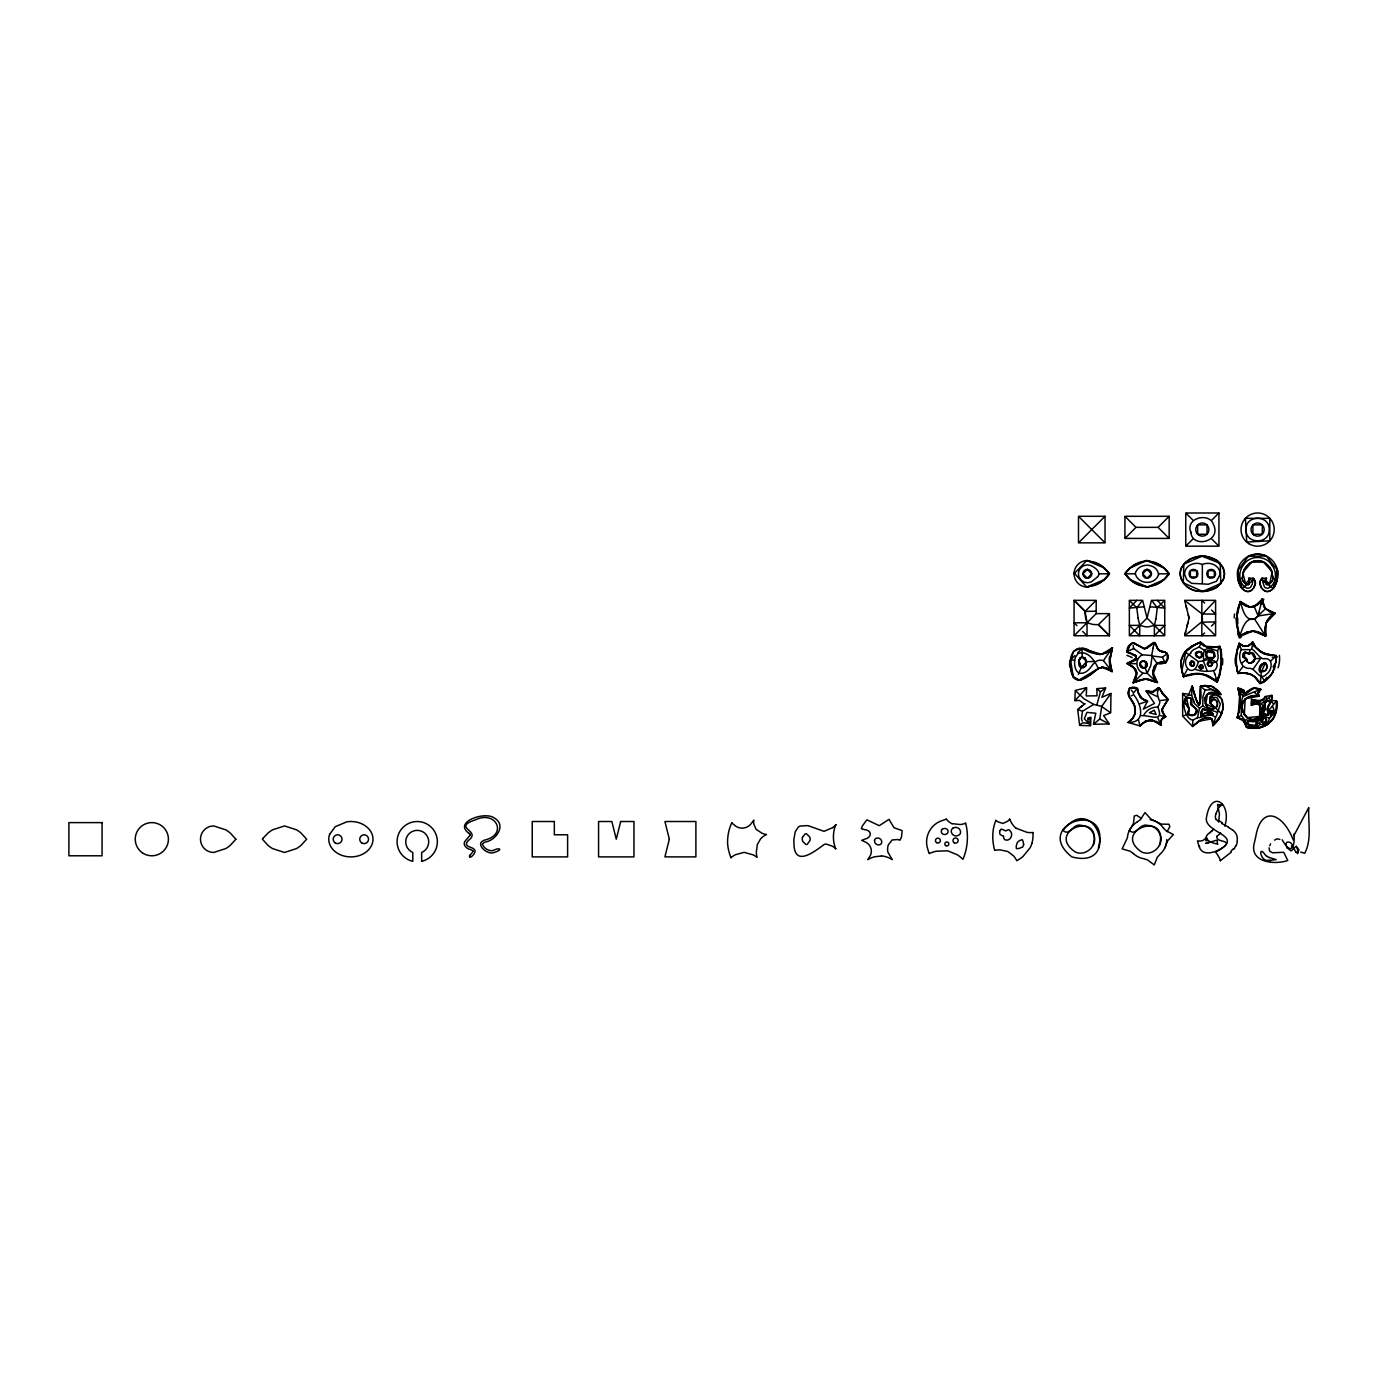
<?xml version="1.0" encoding="UTF-8"?>
<svg xmlns="http://www.w3.org/2000/svg" width="1378" height="1378" viewBox="0 0 1378 1378"><rect width="100%" height="100%" fill="white"/><g stroke="black" fill="none" stroke-linecap="round" stroke-linejoin="round"><path stroke-width="1.5" d="M1074.495 635.31L1096.182 613.623L1096.182 600.343L1074.065 600.343L1085.123 611.401L1087.018 622.787L1087.018 635.74L1082.695 631.417M1182.668 706.259L1182.668 704.847M1182.668 694.891L1182.668 693.479L1188.904 694.168L1192.159 686.055L1195.329 697.096M1261.232 708.499L1258.011 703.159L1251.448 705.312L1251.448 701.884M1271.825 698.801L1271.825 695.339L1265.486 696.476A8.13 8.13 0 0 1 1263.109 699.783L1259.01 700.937L1254.342 700.317A21.927 21.927 0 0 1 1251.448 699.318L1251.448 705.312A24.873 24.873 0 0 1 1252.843 704.399L1254.48 703.538L1259.871 704.795L1261.146 708.051A12.695 12.695 0 0 1 1261.37 711.548L1260.129 715.716L1256.495 718.885A9.388 9.388 0 0 1 1252.602 719.729L1247.228 717.8L1243.593 712.65A17.552 17.552 0 0 1 1242.319 707.534C1240.458 697.974 1251.379 694.96 1258.786 696.252L1258.355 692.376L1260.818 689.327L1253.687 688.19L1247.538 691.17A17.346 17.346 0 0 0 1244.834 694.323L1243.593 690.223L1240.493 688.604A10.542 10.542 0 0 0 1237.909 688.311A44.802 44.802 0 0 1 1239.545 695.339L1239.718 696.734A47.627 47.627 0 0 1 1237.134 717.611L1242.026 719.299L1245.488 723.674A14.4 14.4 0 0 1 1246.453 727.308L1247.314 727.532A26.923 26.923 0 0 0 1260.422 727.515L1266.847 724.639L1273.203 718.644A18.327 18.327 0 0 0 1274.529 716.353L1276.011 712.219A25.476 25.476 0 0 0 1276.528 709.618L1276.493 700.834L1271.825 700.541L1271.825 695.339M1217.17 682.144A16.174 3.411 -73 0 0 1218.049 679.888L1220.15 673.342L1221.408 654.826M1201.375 656.72L1201.427 652.414C1186.579 649.193 1204.544 666.108 1201.427 652.414L1199.084 651.501A3.342 3.032 -12.3 0 0 1195.553 654.533L1198.963 657.582L1200.669 657.203M1192.59 725.896L1192.866 720.091L1197.499 717.68L1199.549 708.223L1202.701 705.794L1202.977 696.545L1205.13 690.085L1212.485 689.534L1220.512 694.15M1070.43 661.182C1070.379 654.739 1074.547 646.868 1082.109 648.47L1082.161 656.875L1086.519 661.664L1085.847 665.505A4.048 3.686 76.8 0 1 1083.005 667.641M1208.058 843.164L1207.783 842.147M1298.197 852.121L1297.68 853.654L1295.871 851.862M1128.565 722.348C1146.565 722.847 1141.156 703.796 1133.629 694.633L1130.994 696.028M1260.233 683.35L1261.387 671.637L1265.572 662.749C1256.202 663.886 1259.01 676.288 1266.175 669.932C1270.826 658.908 1256.495 663.765 1259.681 671.672L1265.435 670.535L1266.933 667.607A7.234 6.718 -62.9 0 0 1266.744 666.366A13.746 13.212 -44.7 0 0 1265.917 663.576M1074.065 573.816A13.263 13.263 0 0 1 1087.328 560.536L1099.317 564.429A35.26 35.26 0 0 1 1103.899 567.719L1109.445 573.816L1103.899 579.897A35.26 35.26 0 0 1 1099.317 583.187L1087.328 587.08A13.263 13.263 0 0 1 1074.065 573.816L1086.725 560.553L1095.269 562.362A34.002 34.002 0 0 1 1104.157 567.96A31.694 31.694 0 0 1 1107.878 571.698L1109.445 573.816L1107.878 575.918A31.694 31.694 0 0 1 1104.174 579.673A34.002 34.002 0 0 1 1095.269 585.271L1086.725 587.062L1074.099 572.938M1193.658 706.776L1195.863 708.395A4.651 4.651 0 0 1 1197.034 711.306L1194.244 714.975L1188.37 714.786L1189.093 708.981L1186.234 704.726A4.978 4.978 0 0 1 1185.304 702.315L1186.596 698.319A2.739 2.739 0 0 1 1187.715 697.716L1189.025 697.647A5.064 5.064 0 0 1 1190.42 697.991L1191.918 699.283C1186.492 705.829 1200.307 707.62 1196.138 713.787C1192.073 717.817 1185.252 714.734 1189.093 709.308A2.532 2.532 0 0 0 1188.956 708.292L1185.373 702.797A5.65 5.65 0 0 1 1185.39 700.524C1188.783 693.892 1193.727 700.282 1191.333 704.916L1193.331 706.569M1262.42 602.496L1265.435 608.869L1275.132 613.348A32.28 17.569 -69.3 0 0 1271.033 616.069L1266.158 622.925L1265.676 636.188L1259.165 632.45L1252.602 631.193L1239.614 636.533L1236.307 619.015L1239.08 604.701M1236.169 656.583L1236.428 665.936M1213.14 725.173L1215.827 716.698A6.563 6.563 0 0 0 1216.895 714.717L1220.357 704.003L1217.17 697.94A2.928 2.928 0 0 0 1215.844 697.32L1211.899 697.716L1210.211 702.504M1253.567 661.474C1251.31 663.903 1245.471 663.042 1250.914 663.094C1255.237 662.146 1256.323 655.635 1252.774 653.138M1241.01 706.208L1241.061 705.278M1236.1 657.806L1236.428 653.964M1194.692 724.621C1199.222 721.814 1206.336 714.269 1211.83 718.816L1212.933 725.603L1218.807 719.144L1221.597 713.683L1210.16 702.969L1213.57 699.128C1217.945 699.456 1219.254 706.604 1214.845 708.206L1210.16 702.969A19.792 19.792 0 0 1 1210.831 701.712L1213.708 699.111L1216.429 700.765A6.683 6.683 0 0 1 1217.36 702.504L1217.222 705.967L1214.655 708.309A7.545 7.545 0 0 1 1212.916 708.912L1208.282 708.034L1205.371 703.762A11.351 11.351 0 0 1 1204.837 701.04L1205.199 697.561M1204.82 700.145L1205.216 697.526A7.613 7.613 0 0 1 1209.936 692.6L1217.377 692.876A17.742 17.742 0 0 1 1220.839 694.46A23.581 23.581 0 0 0 1218.186 690.929L1212.175 686.537L1205.268 685.503A22.53 22.53 0 0 0 1200.462 686.365L1200.617 695.184A113.978 113.978 0 0 1 1200.565 697.836L1198.912 705.071L1195.604 697.923M1276.08 701.333L1268.725 710.428L1270.826 716.681A4.806 4.806 0 0 1 1269.517 718.179C1269.069 722.589 1262.592 727.308 1259.354 723.381L1263.574 715.837L1269.517 718.179M1194.071 701.815L1191.643 695.287L1192.073 687.45M1199.635 704.795L1200.462 686.347A23.581 23.581 0 0 1 1203.046 685.762L1210.073 685.865A13.194 13.194 0 0 1 1212.588 686.709L1217.394 690.085A23.099 23.099 0 0 1 1220.822 694.46L1207.61 693.944L1205.629 704.451L1208.196 707.965L1212.347 709.015A7.493 7.493 0 0 0 1214.845 708.206L1205.337 703.624M1194.071 701.815L1194.209 703.348L1199.549 708.223M1245.471 605.286A22.203 17.122 -19.7 0 0 1246.487 605.803L1250.397 607.112L1254.29 606.544L1262.455 598.896L1263.781 606.82L1269.672 611.677M1220.271 672.808L1221.597 663.8M1204.596 603.116L1201.84 600.343L1201.84 635.74L1204.596 632.967M1070.413 661.561L1073.428 651.605L1079.697 648.435M1192.056 687.433L1192.142 686.52M1110.22 663.696A15.485 7.855 86.5 0 1 1109.979 660.217L1112.442 647.763L1103.434 660.596C1092.978 657.754 1092.358 669.622 1084.297 672.619A10.8 9.508 47.1 0 1 1082.505 673.17C1074.823 674.893 1073.531 663.059 1075.253 657.806M1243.783 690.43L1237.909 688.311L1239.218 693.41A41.461 41.461 0 0 1 1239.632 696.011L1238.236 714.286A49.815 49.815 0 0 1 1237.203 717.645L1243.921 721.021L1246.47 727.308M1221.528 664.678L1217.222 682.368C1210.022 674.376 1198.378 671.551 1188.318 674.893M1236.221 656.049L1236.841 651.363M1110.013 657.427L1111.615 649.968M473.016 851.104L472.981 851.259A13.539 13.539 0 0 1 469.622 855.359M1191.643 695.287C1179 693.082 1183.754 719.35 1192.866 720.091M1151.974 719.781L1160.862 725.259L1161.465 719.419L1165.667 716.749L1162.498 712.581L1162.154 709.17L1167.958 699.232L1158.433 687.725L1152.077 692.204L1146.134 691.05L1154.506 703.435L1143.327 709.153L1147.616 701.126A13.332 13.332 0 0 1 1140.054 696.941M1261.387 711.375L1261.111 713.253M1241.389 649.675C1237.547 656.117 1240.269 668.158 1248.726 668.382C1255.961 667.245 1259.148 682.179 1266.761 673.98C1271.997 670.414 1273.875 658.219 1264.883 658.581C1258.889 661.216 1251.345 640.873 1249.209 653.293M1145.187 667.83L1145.824 662.181C1143.137 659.046 1137.832 662.852 1140.622 666.229A4.392 4.323 72.3 0 0 1142.672 667.779C1146.151 669.415 1148.821 664.368 1145.824 662.181L1142.689 661.044L1139.899 663.765L1143.499 667.986L1145.187 667.83L1147.185 673.291L1153.438 679.199M1238.34 688.638L1242.629 690.688L1243.421 692.462L1241.113 704.416L1241.302 715.303C1245.97 720.952 1251.258 734.129 1259.888 724.415M1155.918 618.911L1157.296 607.801L1164.324 600.774M1155.918 618.929L1154.385 625.371L1154.385 635.74L1164.737 625.388L1154.385 625.371L1148.77 626.818A16.708 15.692 0.1 0 1 1145.325 626.783L1139.727 625.371L1129.357 625.388L1139.709 635.74L1139.727 625.371L1138.073 618.067M1158.64 689.017C1155.694 694.168 1158.984 698.112 1159.828 702.47A13.332 13.332 0 0 1 1158.519 705.829L1157.796 707C1164.41 723.243 1150.647 715.079 1141.518 715.699M1136.368 657.254L1135.231 655.187L1130.063 652.776M1269.155 847.832L1269.603 851.07L1272.549 852.81L1283.728 852.276L1287.775 860.492C1274.357 865.212 1248.416 862.284 1254.514 842.234A137.49 131.513 -10.6 0 1 1255.702 837.032C1261.025 804.58 1282.849 812.848 1293.374 840.201M1201.22 716.198A7.648 7.648 0 0 1 1201.892 710.307A8.354 8.354 0 0 1 1203.046 708.998L1213.019 714.045A13.453 13.453 0 0 0 1210.711 713.115L1204.992 713.115L1201.151 716.216L1203.028 708.998L1210.384 711.72A16.881 16.881 0 0 1 1213.019 714.045L1201.151 716.216L1201.237 711.926L1203.028 708.998A16.019 16.019 0 0 1 1213.053 714.011A13.091 13.091 0 0 0 1209.54 712.839L1205.888 712.857M1236.669 614.519L1237.599 609.662M1202.116 621.495L1189.369 632.037M1236.497 653.43L1237.926 646.902M1148.305 679.216L1157.606 682.73L1153.093 674.049L1157.02 663.335L1151.663 655.532L1153.041 648.194M1277.613 571.095L1277.268 579.535A25.51 25.51 0 0 1 1276.028 583.394C1274.512 588.475 1268.38 594.676 1263.316 589.801A11.024 11.024 0 0 1 1261.301 587.545L1259.836 583.824L1260.56 580.414L1262.059 578.226L1266.468 578.226A22.858 22.858 0 0 0 1265.951 580.586L1266.882 584.978L1272.101 581.103A7.975 7.975 0 0 0 1273.083 578.657L1271.377 570.216A21.772 21.772 0 0 0 1268.242 565.858C1263.402 559.64 1253.618 558.745 1248.192 564.687A21.48 21.48 0 0 0 1243.886 570.216L1242.181 578.657A7.992 7.992 0 0 0 1243.18 581.154L1248.365 584.978L1249.312 580.586A22.858 22.858 0 0 0 1248.778 578.226L1253.205 578.226L1254.703 580.414L1255.41 583.824L1253.963 587.528A11.093 11.093 0 0 1 1251.947 589.801C1246.866 594.676 1240.734 588.475 1239.218 583.394A25.51 25.51 0 0 1 1237.995 579.535L1237.651 571.095A19.878 19.878 0 0 1 1249.812 555.627L1250.897 555.282A21.256 21.256 0 0 1 1257.632 554.197A21.411 21.411 0 0 1 1263.281 554.938L1265.435 555.661A19.878 19.878 0 0 1 1277.561 571.112M1186.01 650.674L1181.842 670.793L1183.495 676.667L1198.137 673.515M1186.148 650.537C1179.344 657.392 1180.464 668.313 1183.495 676.667L1187.233 675.22M1190.592 653.361C1192.228 647.557 1201.065 649.4 1200.393 642.854M1273.065 578.708L1271.36 570.199A21.48 21.48 0 0 0 1267.071 564.687C1261.628 558.745 1251.861 559.64 1247.021 565.858A21.772 21.772 0 0 0 1243.903 570.199L1242.198 578.708M1082.695 711.1L1093.684 704.416L1101.745 706.38L1099.782 719.023L1108.877 723.777M1240.217 692.049L1241.492 691.239L1242.198 692.014L1240.148 691.808L1241.612 692.566M1258.837 612.452L1262.317 599.172M1258.837 612.469L1258.131 615.966L1254.6 619.049C1245.04 617.258 1242.353 629.109 1239.752 636.05M1111.581 671L1103.434 660.596M1153.041 648.194L1154.058 643.664M1181.532 659.528L1185.011 651.828L1197.516 643.302L1200.617 642.234L1205.612 646.334A7.855 4.599 13.7 0 0 1207.972 647.247C1218.376 648.969 1221.511 642.182 1221.563 656.755M1236.944 650.829L1239.166 643.302L1243.524 646.093M1252.43 583.738L1250.776 586.925A4.237 4.237 0 0 1 1249.226 587.975L1247.331 588.251A2.911 2.911 0 0 1 1246.298 587.855C1238.288 583.239 1238.064 571.612 1243.507 564.894M1251.706 648.762L1252.636 644.077M1256.96 725.345L1256.099 726.688L1253.463 726.895A8.957 8.957 0 0 1 1250.931 726.172L1248.279 723.932L1247.641 721.435L1252.602 721.572A6.184 6.184 0 0 0 1255.186 721.159L1261.163 716.06L1264.832 710.118A8.836 8.836 0 0 0 1265.193 707.517L1264.436 702.367L1266.348 701.092A7.579 7.579 0 0 1 1269.241 701.368L1270.602 702.539L1269.327 704.072A6.115 6.115 0 0 0 1268.604 705.036C1265.038 708.585 1271.653 718.489 1264.143 713.735L1256.547 722.003L1256.081 726.706L1252.464 726.706L1248.761 724.587A5.185 5.185 0 0 1 1247.848 723.106C1246.901 718.024 1255.496 724.225 1257.425 719.85C1262.834 715.664 1266.795 709.17 1264.436 702.315L1267.433 701.058L1270.585 702.28L1267.415 708.378L1268.104 715.285L1263.35 714.2L1256.236 722.813L1256.96 725.345L1248.795 724.639L1247.641 721.435L1260.577 716.715L1264.418 703.193L1267.433 701.058M1252.464 589.336C1248.175 594.383 1241.371 589.767 1239.769 584.634A25.114 25.114 0 0 1 1237.823 578.726A21.721 21.721 0 0 1 1237.668 570.819L1248.244 556.385A20.739 20.739 0 0 1 1257.632 554.214A20.911 20.911 0 0 1 1266.21 555.989L1277.406 569.958L1273.203 588.337L1260.991 579.656L1262.059 578.226M1236.307 619.015L1240.338 601.566C1246.78 609.558 1256.133 608.335 1260.991 600.997M1266.037 578.571L1262.834 582.481L1264.47 586.925A4.237 4.237 0 0 0 1266.02 587.975L1267.932 588.251A2.911 2.911 0 0 0 1268.966 587.855C1276.958 583.221 1277.217 571.612 1271.756 564.894M1214.724 656.324L1213.363 651.725L1208.024 650.812L1205.595 654.791L1208.833 658.701L1212.468 658.632L1214.724 656.324L1212.743 658.512L1209.023 658.753L1205.922 656.049L1205.853 652.948M1105.345 688.225L1100.522 691.739L1096.94 704.554M1215.689 814.277L1218.496 807.921L1222.424 804.252M1184.856 634.879L1185.683 631.555M1186.889 626.783L1187.853 622.873M1189.076 618.05L1184.649 635.74L1215.603 635.74L1215.603 600.343L1184.649 600.343L1189.076 618.05L1188.249 614.795M1220.081 673.635L1218.962 677.597M1197.499 717.68C1203.321 718.076 1209.264 712.047 1215.396 717.18M1237.806 608.835L1240.338 601.566L1245.367 605.39M1189.007 709.842L1187.957 714.045L1192.556 715.423L1195.036 714.614L1196.552 709.394L1191.333 704.916M1210.384 666.194L1212.451 663.886L1210.935 661.233A3.118 2.79 -81.5 0 0 1208.678 661.354L1207.386 664.23L1209.608 666.246M1136.316 676.615L1136.747 672.378L1135.472 669.243L1127.101 663.455L1135.007 659.218L1136.385 657.134L1135.782 655.704A7.493 6.132 -78.4 0 0 1135.024 655.101M1275.201 666.315L1274.702 667.865A26.561 25.304 46.9 0 1 1274.478 668.64L1273.427 670.81M1130.391 662.06C1121.95 665.385 1137.677 660.269 1136.23 656.324L1126.739 651.863L1127.755 648.935M1075.391 657.478L1077.803 653.758A3.118 2.842 -38.2 0 1 1078.647 653.327C1088.138 650.192 1095.148 661.44 1098.318 668.519L1102.968 667.21L1106.155 667.951M1127.411 652.018L1129.926 644.87A8.595 7.717 -61.6 0 1 1130.408 644.267L1132.768 642.768L1135.455 643.509M1031.915 843.267L1031.364 844.972A23.615 23.615 0 0 1 1030.141 847.763L1022.993 856.479A36.965 36.965 0 0 1 1016.757 860.733A24.304 24.304 0 0 0 1013.691 856.014L1007.783 851.483L1000.342 849.916A26.526 26.526 0 0 0 994.64 850.381M1237.203 717.645L1238.236 714.286A47.196 47.196 0 0 0 1239.769 696.889M1272.617 672.24L1276.114 661.681A23.547 16.278 89.1 0 0 1276.321 658.219L1276.286 655.618L1267.26 654.877L1260.215 651.846L1256.168 648.004L1252.912 642.234L1247.779 646.179L1242.646 645.731A13.522 12.213 -59.1 0 1 1241.991 645.404L1239.166 643.302C1236.187 652.914 1235.084 663.628 1237.909 673.463C1246.212 671.379 1255.737 674.875 1259.509 682.799M1218.617 822.098L1219.461 814.053L1217.549 804.666M1224.801 826.214C1232.139 802.616 1210.607 788.164 1206.284 818.739C1205.836 832.467 1240.613 835.361 1221.804 848.245M1111.805 649.382L1112.442 647.763L1101.573 654.343L1082.109 648.47L1077.785 652.724M1269.793 845.73L1270.568 843.801M1190.592 653.379C1177.329 662.99 1193.692 681.387 1198.378 661.629L1203.356 660.872L1206.87 657.461L1213.915 657.633L1214.431 653.069L1206.68 651.708L1199.394 647.195M1260.853 714.149L1260.508 714.993A7.7 7.7 0 0 1 1259.113 717.025L1256.133 719.04M1258.424 692.187L1258.527 691.945A6.614 6.614 0 0 1 1260.836 689.379A16.846 16.846 0 0 0 1256.478 688.19L1253.102 688.277A9.422 9.422 0 0 0 1251.517 688.69L1244.834 694.323L1244.127 690.929L1237.909 688.311L1238.409 689.999M1126.739 651.863L1129.047 646.23L1132.802 642.768L1144.567 648.762L1152.266 643.371A11.747 8.182 2.7 0 1 1152.973 642.975L1153.076 642.751A3.169 2.17 1.2 0 1 1153.541 642.51L1155.212 643.095A7.889 6.167 -19.4 0 1 1155.47 643.526L1157.107 647.471M1190.833 531.753C1191.539 549.133 1222.441 541.726 1213.312 524.174C1209.453 512.082 1184.563 517.697 1190.919 532.631M1269.689 703.71L1267.347 709.257L1268.104 715.285L1264.97 713.77M1078.836 673.342L1081.42 667.245L1086.519 661.664L1094.545 661.44M1078.819 673.36L1078.319 674.479M1080.059 724.897C1084.71 718.954 1089.74 728.841 1090.532 717.645M1212.416 663.042L1211.124 665.918L1208.85 666.056L1207.576 662.56L1212.416 663.042L1216.912 661.388C1220.167 656.583 1215.275 650.898 1219.651 646.85M1269.948 611.798L1275.132 613.348L1266.193 622.804L1265.004 629.126L1265.676 636.188L1253.463 631.193L1246.987 632.278M1155.47 680.026C1149.131 673.377 1155.074 657.823 1165.288 663.283C1169.56 659.097 1169.112 651.071 1162.257 651.932M1093.167 845.248C1102.831 809.609 1044.765 830.555 1074.961 851.811C1085.502 857.288 1098.421 845.214 1093.667 834.345C1091.807 829.194 1086.656 825.491 1081.179 825.37C1072.894 822.993 1069.569 836.997 1063.006 830.348C1095.303 789.456 1122.226 870.241 1071.86 856.892C1030.951 824.612 1111.736 797.673 1098.387 848.056M1159.501 845.248C1169.181 809.609 1111.116 830.555 1141.311 851.811C1151.853 857.288 1164.772 845.214 1160.018 834.345C1158.157 829.194 1152.99 825.491 1147.53 825.37C1139.244 822.993 1135.92 836.997 1129.357 830.348M1272.686 706.552L1274.995 712.392L1270.826 716.681M1158.485 574.953C1154.333 585.857 1137.453 584.255 1135.265 573.334C1138.814 561.587 1157.968 563.171 1158.485 574.936M1097.508 576.934L1091.565 581.723A6.339 6.339 0 0 1 1089.912 582.291C1084.83 583.962 1078.888 580.069 1078.543 574.695A5.856 5.856 0 0 1 1078.543 572.938C1078.871 567.564 1084.813 563.654 1089.912 565.324A6.339 6.339 0 0 1 1091.565 565.893C1095.321 567.684 1101.797 572.731 1097.525 576.9M1222.458 804.407L1221.425 804.924A4.651 3.893 24.3 0 1 1219.582 804.941M1181.532 567.822L1185.063 562.775A19.929 19.929 0 0 1 1186.355 561.587A24.925 24.925 0 0 1 1201.892 556.264M1252.757 579.156L1252.464 582.894M1251.448 699.318C1255.944 701.454 1263.402 702.315 1265.486 696.476M1251.689 704.899C1255.203 697.01 1267.123 704.968 1262.541 712.288C1260.457 719.592 1252.981 721.934 1245.97 719.764M1235.877 846.075L1236.617 844.49A13.694 11.782 -46.3 0 0 1237.186 841.958M1167.114 831.657L1169.801 826.662L1168.975 824.251L1161.258 824.113L1157.589 822.459A20.894 20.343 -60 0 0 1150.13 819.721M1183.685 676.133L1187.164 669.536M1267.295 620.427L1265.193 626.956L1265.4 634.896M1205.974 652.707L1206.68 651.708A5.305 4.565 31.5 0 1 1208.678 650.588L1211.693 650.743A4.944 4.72 60.2 0 1 1214.38 652.914M1194.192 665.247C1194.588 655.342 1185.235 668.485 1194.347 665.04M1142.207 600.739L1136.798 607.801L1138.073 618.05M1131.252 665.488L1134.869 668.468L1136.729 672.292L1133.164 682.73L1145.411 679.061L1156.952 682.334L1152.973 672.137L1154.333 666.573L1157.02 663.335C1167.907 667.055 1173.522 651.105 1159.845 651.088A3.359 2.463 40.7 0 1 1158.829 650.347L1158.536 649.951M1273.151 671.327L1270.258 675.564M1165.288 663.283L1167.321 658.873L1167.149 653.189L1158.485 649.882L1157.434 648.194M1165.667 654.86L1162.24 657.22L1152.129 655.997L1150.819 665.436L1147.185 673.291C1137.057 674.893 1132.647 659.769 1142.31 654.791L1151.663 655.532M1143.792 715.234C1146.117 710.135 1152.404 706.673 1157.813 707.086M1237.22 670.655C1237.444 676.15 1245.023 671.017 1248.502 673.67C1257.735 674.393 1259.768 691.601 1266.761 677.339M1272.996 666.9L1276.114 661.681L1276.286 655.618L1263.281 653.534L1255.324 646.833L1252.912 642.234L1249.191 645.524L1244.747 646.42A8.027 6.494 -18.9 0 1 1243.611 645.972M482.507 843.887L484.178 842.544A18.155 18.155 0 0 1 485.073 842.079C495.959 840.58 507.035 825.026 494.202 817.946C484.867 811.005 453.328 821.925 468.606 833.018M1095.751 600.619L1085.123 611.401L1085.123 613.727A16.898 11.851 73.3 0 0 1085.485 617.172L1087.018 622.787L1092.616 624.389A16.898 11.851 16.7 0 0 1096.061 624.596L1098.387 624.682L1109.445 635.74L1109.445 613.623L1096.182 613.623M1129.357 645.731L1132.802 642.768L1144.687 648.762A2.859 2.101 -6.7 0 0 1145.669 648.59L1146.375 648.349A5.788 3.979 -9 0 0 1147.082 647.936M1262.11 599.43L1265.4 608.835L1275.132 613.348L1270.24 616.758A11.954 6.58 -69.8 0 0 1267.26 620.41M1259.526 669.329L1263.368 663.455L1265.572 662.749M1253.739 587.855L1255.444 583.359A5.236 5.236 0 0 0 1255.324 582.05L1254.635 580.31A13.022 13.022 0 0 0 1253.205 578.243L1254.256 579.656L1242.06 588.337L1237.685 570.819M1110.702 693.737L1101.745 706.38M469.726 835.671L466.797 839.116A37.034 37.034 0 0 0 466.005 840.029C461.527 844.025 466.264 848.9 470.708 849.606A11.437 11.437 0 0 1 472.775 850.691L472.947 850.915M1272.066 581.154L1270.895 582.653A10.49 10.49 0 0 1 1269.138 584.117L1265.986 584.289L1266.261 579.087L1266.468 578.226L1265.917 580.81L1269.741 583.686L1272.152 571.801L1263.505 562.138L1251.741 562.138L1242.784 572.611L1245.505 583.686L1249.191 579.949M1239.89 689.947L1239.855 692.841L1242.233 695.218M1234.654 848.159L1233.706 849.451M1243.524 564.877C1249.812 555.058 1265.452 555.024 1271.722 564.877M1287.414 848.021L1290.945 850.812A3.617 2.015 46.8 0 0 1291.496 850.708L1296.302 846.109L1298.179 851.415M1253.36 668.812L1260.543 658.529L1254.876 658.529C1248.227 668.623 1246.763 659.425 1242.973 655.015C1243.025 653 1245.178 651.363 1247.021 652.655A13.177 11.558 -58.1 0 1 1248.261 653.344L1249.157 653.999A5.012 5.012 0 0 1 1252.619 652.638M1263.35 714.2L1260.181 719.247L1256.581 721.951L1256.719 724.501M1133.526 682.506L1142.483 673.584M1238.167 672.929L1242.904 666.659M1086.329 688.053L1075.271 700.351M1195.536 669.415C1201.323 671.706 1210.056 671.947 1215 670.121C1222.028 661.164 1210.745 658.271 1203.666 660.493C1202.391 647.626 1205.888 646.954 1217.239 650.847M1252.912 642.234L1247.693 646.213L1242.973 645.886L1239.166 643.302M1138.4 719.66L1139.864 725.138M1261.835 703.107L1271.481 695.769M469.743 855.514C467.642 860.992 478.287 852.345 474.015 849.124C471.948 846.902 465.023 847.005 466.608 842.768A17.139 17.139 0 0 1 468.365 840.459C482.266 830.452 451.002 827.937 475.599 819.772C496.356 809.971 508.051 834.93 484.315 840.184A19.912 19.912 0 0 0 483.161 840.787C475.289 844.094 487.467 855.721 494.461 852.379C503.297 849.744 499.818 846.85 492.911 850.622C488.57 851.346 483.902 848.125 482.438 844.335M1262.472 717.766L1262.093 718.231A3.755 3.755 0 0 0 1261.542 719.574L1262.489 722.727L1265.262 722.606M1265.469 722.399L1265.848 721.934A3.755 3.755 0 0 0 1266.416 720.591L1265.469 717.438L1262.696 717.559M1082.161 656.875L1081.196 657.151L1084.968 658.029L1082.057 656.893L1078.871 660.493L1080.197 666.263L1083.005 667.572L1085.64 665.832L1086.519 661.664L1084.934 657.995L1086.519 661.664M1136.816 600.343L1129.357 608.111L1144.222 606.733M1220.632 833.001L1218.135 835.309M1112.115 648.108L1105.776 653L1100.212 654.395M1133.302 693.289L1136.764 689.052M1125.361 538.006L1135.989 527.361L1158.106 527.361L1168.733 538.006M1158.106 527.361L1168.733 516.733M1211.486 626.077L1215.603 621.926L1202.029 622.167L1215.172 635.31M1078.922 542.415L1104.605 516.733M1186.182 545.722L1192.728 539.194M1211.951 519.954L1218.496 513.426M1129.788 635.31L1147.047 618.05L1151.474 600.343L1164.737 600.343L1164.737 635.74L1129.357 635.74L1129.357 600.343L1142.62 600.343L1147.047 618.05L1164.307 635.31M1231.243 852.224L1220.271 860.682M1215.172 600.774L1202.116 614.588M1077.803 679.922L1073.238 676.908L1070.568 659.804L1074.892 655.549M1265.4 608.835L1254.6 619.049C1244.92 621.581 1242.611 608.99 1240.407 602.048M1149.424 646.093L1154.73 642.579L1157.796 648.866A5.994 3.945 41.7 0 0 1158.398 650.02M1267.881 678.097L1260.043 683.798L1254.548 676.701L1250.966 674.514L1242.904 672.981L1237.909 673.463L1236.273 664.506M1247.056 726.774L1248.055 726.068M1213.794 829.091L1212.571 830.193M1209.264 832.984C1201.065 838.909 1212.054 843.37 1217.515 843.973M1193.572 725.586L1192.556 726.499L1182.668 716.216L1182.668 693.479M1265.107 697.251L1261.404 700.558L1253.859 700.179M1092.151 673.394L1093.874 671.93M1094.201 671.637L1099.317 667.968M1093.512 672.24C1088.172 677.063 1077.424 684.642 1072.532 675.651A14.142 12.953 56.4 0 1 1071.688 674.049M1094.149 671.689L1099.076 668.106L1102.676 667.21L1107.085 668.347L1112.253 671.844L1110.151 663.714M1148.873 646.592L1147.082 647.953M1242.835 696.7L1252.791 692.393A3.393 3.393 0 0 1 1253.773 692.238L1260.336 689.362M1093.874 723.915L1099.782 719.023M1270.723 660.958L1275.994 656.066M1210.642 831.812L1211.727 830.9M1091.652 673.808L1081.403 679.578M1268.552 723.467L1273.651 717.938L1276.528 709.67A28.111 28.111 0 0 0 1276.786 706.983L1276.82 705.226A33.089 33.089 0 0 0 1276.493 700.834A33.416 33.416 0 0 1 1276.769 703.469L1275.787 713.063L1272.152 720.039A20.36 20.36 0 0 1 1270.964 721.349A22.324 22.324 0 0 1 1266.83 724.639M1274.529 840.098L1277.01 838.84L1279.852 839.409M1257.649 604.494L1250.053 607.061L1240.338 601.566M1189.369 632.054L1185.08 635.396M1241.785 663.214L1246.384 659.425M832.932 827.541L824.01 831.33L809.937 826.3A22.048 22.048 0 0 0 807.198 825.611L800.118 826.042A7.2 7.2 0 0 0 798.189 827.248L795.261 831.744L793.917 839.081A38.687 38.687 0 0 0 793.917 842.836C793.969 867.968 814.157 851.811 824.371 844.352A6.959 6.959 0 0 1 826.456 844.146L832.346 846.178A21.772 21.772 0 0 1 835.809 848.779M1151.267 719.695L1145.342 721.297L1140.071 725.913L1128.1 722.451C1135.885 718.42 1137.212 708.688 1132.716 701.97A29.868 29.868 0 0 0 1129.753 697.63C1125.258 691.79 1130.632 683.85 1137.418 688.569A17.328 17.328 0 0 0 1138.211 692.893L1140.209 696.786A9.904 9.904 0 0 0 1142.052 698.629L1147.616 701.126L1142.758 699.146L1138.211 692.876L1137.418 688.569A20.653 20.653 0 0 0 1134.869 687.76L1129.202 688.5L1128.634 694.581A22.427 22.427 0 0 0 1129.202 696.958A30.23 30.23 0 0 1 1131.975 700.713C1136.488 706.707 1136.729 715.992 1130.287 720.694A26.923 26.923 0 0 1 1128.1 722.451L1132.578 718.3L1135.041 713.701L1134.507 705.949L1129.753 697.63M1085.141 703.676L1077.682 709.343L1079.611 725.379L1090.67 725.793L1090.808 717.215L1087.776 718.179L1088.189 722.882L1084.314 718.748L1086.932 712.392L1095.786 713.218L1093.426 724.26L1109.324 723.984L1103.657 715.561L1110.702 712.805L1110.978 693.323L1101.866 697.32L1105.724 687.932L1096.888 688.621L1097.026 695.804L1086.243 695.942L1086.656 687.656L1075.202 690.412L1074.926 700.782L1079.474 700.369L1084.469 704.192M1079.715 707.792L1082.436 705.743M1207.61 693.944L1211.589 692.221L1217.652 692.979A17.793 17.793 0 0 1 1220.839 694.46L1204.803 685.538L1200.462 686.347M1243.094 634.121L1239.614 636.533L1236.445 623.769M1263.609 681.61L1259.699 683.126M1251.448 705.312L1252.929 704.347M1244.834 694.323L1253.963 688.173L1260.818 689.327L1258.2 693.168L1258.786 696.252L1245.212 698.715L1244.351 714.235L1247.745 718.196L1252.602 719.729M1100.402 691.808L1097.319 689.017M1241.544 635.103L1246.435 632.485M1162.377 657.237L1165.133 662.732M1109.187 614.037L1098.387 624.682L1109.014 635.31M1145.342 721.297L1141.88 723.984A24.046 24.046 0 0 0 1140.071 725.913A23.822 23.822 0 0 1 1142.259 723.622L1150.303 719.678L1158.674 723.174A23.615 23.615 0 0 1 1160.862 725.259A10.972 10.972 0 0 1 1160.638 722.606L1162.067 718.575A7.286 7.286 0 0 1 1165.685 716.836L1161.998 710.91A4.186 4.186 0 0 1 1162.119 709.291L1168.027 699.576L1162.653 693.995L1160.155 689.103M1191.126 646.506L1200.617 642.234L1205.612 646.334L1217.67 647.04M1070.43 666.849L1073.238 676.908L1075.77 679.302L1079.181 679.957L1098.318 668.519M1192.297 645.8L1188.043 648.745A14.986 9.543 -41.6 0 0 1186.217 650.588M1252.843 704.399L1257.012 702.935L1259.871 704.795L1259.63 716.439L1247.056 717.662C1236.1 708.447 1245.161 691.877 1258.786 696.252M1237.685 717.335L1241.302 715.354M1221.442 848.469C1215.138 852.362 1202.598 856.703 1199.239 846.919M1157.02 663.335L1161.344 662.353M1216.447 840.253L1206.077 843.353M1137.246 822.011L1140.45 819.548L1145.015 812.555L1150.596 818.773L1154.127 820.72A20.894 20.343 -37.5 0 1 1163.239 827.73M1254.032 654.412A5.064 4.599 -29.3 0 0 1253.498 653.706L1251.517 652.931L1249.157 653.999L1245.126 652.225L1243.335 653.792L1243.042 656.634M1243.507 633.88L1247.228 632.192M1192.952 645.421L1200.617 642.234M1206.008 843.164L1206.301 843.095A2.17 2.067 14 0 1 1206.852 843.078M1147.116 701.316L1139.761 703.9M1250.673 653.155L1249.157 653.999L1244.368 652.483L1244.713 658.443L1246.832 658.994L1247.503 662.301M1217.687 560.932A25.304 25.304 0 0 0 1201.909 556.264L1183.874 564.084C1174.194 574.902 1185.545 590.714 1198.309 591.214A27.543 27.543 0 0 0 1206.37 591.214L1216.274 587.545L1223.147 579.811A14.607 14.607 0 0 0 1224.456 573.816L1222.906 567.305L1219.616 562.775A19.929 19.929 0 0 0 1217.635 561.035M1186.992 586.683A25.304 25.304 0 0 0 1202.77 591.369L1220.805 583.549L1223.595 578.674L1224.456 573.816A14.366 14.366 0 0 0 1223.767 569.458A15.055 15.055 0 0 0 1223.147 567.822L1216.274 560.071L1206.37 556.419A27.543 27.543 0 0 0 1198.309 556.419L1190.23 559.003L1183.823 564.136L1183.323 582.842A18.19 18.19 0 0 0 1185.063 584.84A19.929 19.929 0 0 0 1187.044 586.597M1086.725 587.062L1104.174 579.673L1109.445 573.816L1104.174 567.943L1086.725 560.553M1127.17 651.553L1133.698 648.556L1142.31 654.791M1183.719 715.785L1185.407 715.113M1185.597 675.806L1183.495 676.667L1181.222 666.47M1156.865 681.989L1153.455 679.216M1202.339 564.515C1209.109 561.328 1219.22 564.825 1219.978 572.938A5.874 5.874 0 0 1 1219.978 574.678L1216.498 581.275L1208.317 584.238L1191.625 583.342L1186.82 579.845L1184.701 574.712A5.874 5.874 0 0 1 1184.701 572.938C1185.459 564.825 1195.57 561.328 1202.339 564.515L1202.339 583.101M1186.303 675.547L1195.553 673.566L1206.387 675.134M1218.41 646.833L1219.892 646.334L1220.822 650.64M1140.192 679.819L1133.164 682.73L1135.834 677.959A22.789 18.517 41.6 0 0 1136.23 676.581M1140.777 679.664L1147.891 679.182M1166.15 699.766L1160.155 700.558M1251.637 631.227L1248.485 631.796A18.138 12.919 9.5 0 0 1247.124 632.054M1274.805 613.417L1258.131 615.966L1254.256 606.544M1101.849 667.245L1111.719 671.379L1110.771 667.09M1214.655 694.891L1210.16 696.837L1210.16 702.969A16.657 16.657 0 0 1 1209.781 701.316L1210.607 696.234L1214.552 694.891A9.422 9.422 0 0 1 1217.239 695.27L1221.683 698.956L1223.044 705.967A23.857 23.857 0 0 1 1221.597 713.683A25.837 25.837 0 0 1 1218.789 719.127A30.833 30.833 0 0 1 1212.916 725.586A30.592 30.592 0 0 0 1212.881 723.278L1212.847 722.813M1248.244 556.385L1266.21 555.989M1261.387 671.637L1259.681 671.672L1259.526 669.811M1096.182 611.229L1085.123 611.401L1074.495 600.774M1247.314 727.532L1260.405 727.446A24.287 24.287 0 0 0 1266.847 724.639M1127.428 663.455L1135.816 663.714M1099.351 573.816L1108.687 573.816M1125.705 573.816L1135.041 573.816M1159.07 573.816L1168.406 573.816M1087.018 622.787L1074.065 622.787L1076.941 625.664M1109.445 635.74L1074.065 635.74L1074.065 600.343M881.472 856.014L874.841 856.737A27.818 27.818 0 0 0 867.778 859.665A24.58 24.58 0 0 0 869.415 857.064C873.428 851.638 870.93 844.042 864.678 841.717A24.993 24.993 0 0 0 861.715 840.391A43.769 43.769 0 0 0 864.695 839.133C872.222 837.686 872.205 830.09 864.316 829.59A42.58 42.58 0 0 0 861.353 828.798A30.592 30.592 0 0 1 862.335 825.939L866.9 819.824L879.25 825.68L889.017 819.342L894.012 827.73L902.159 830.607L901.505 836.98A22.892 22.892 0 0 1 900.23 839.65L899.903 840.218A16.433 16.433 0 0 0 897.681 839.546L892.152 839.943L888.345 844.869A13.384 13.384 0 0 0 887.604 848.572A12.281 12.281 0 0 0 887.949 852.259L892.221 859.665A23.288 23.288 0 0 0 881.472 855.893M1240.355 691.36L1241.854 691.429M1146.117 720.866L1156.125 721.366L1158.967 723.433M1270.533 860.234L1276.217 859.614L1269.276 857.547M1249.346 649.624L1241.389 649.658L1239.253 643.784M1093.684 704.416L1083.797 698.663L1075.736 690.86M1083.005 667.572C1073.531 668.468 1083.745 650.778 1078.871 660.493L1081.42 667.245M1159.828 715.526L1165.185 716.594M1257.838 722.968L1259.354 723.381M1149.872 606.733L1164.737 608.111L1157.279 600.343M1081.954 648.452L1082.85 648.556M1070.568 659.804L1074.702 660.303M1269.241 860.113C1260.353 863.11 1257.701 844.077 1264.987 854.549A9.904 9.698 78.3 0 0 1267.019 856.479M1209.488 647.557L1219.892 646.334L1221.7 661.164M1196.724 701.058L1192.159 686.055C1194.45 695.907 1200.927 717.387 1200.617 693.392A195.624 195.624 0 0 0 1200.548 688.931M1246.263 658.908L1247.142 661.543M1157.124 696.545L1146.479 691.343M1202.426 673.98L1215.069 680.422M1098.387 654.154L1096.612 653.672M1161.516 651.76L1158.485 649.882L1154.73 642.579L1147.013 648.004L1143.723 648.676L1137.78 645.128M1216.86 695.167L1218.462 695.752A6.838 6.838 0 0 1 1220.357 697.096L1222.424 700.765L1223.044 706.087A23.96 23.96 0 0 1 1221.046 715.044L1212.933 725.603C1215.224 713.666 1200.789 717.473 1195.932 723.622A53.294 53.294 0 0 0 1193.193 725.913L1192.556 726.499L1195.863 723.674A53.708 53.708 0 0 1 1199.377 721.142L1211.83 718.816L1212.795 722.33M1268.311 701.144L1269.982 701.66M1217.239 712.15L1208.971 709.653L1202.701 705.794M1086.794 649.503L1096.165 653.516M1082.109 648.47C1091.462 654.206 1105.035 657.754 1112.442 647.763L1109.91 659.339L1111.719 671.379L1107.826 668.709A24.976 18.913 -41 0 0 1106.052 668.123M952.095 823.631L960.208 824.561A22.444 22.444 0 0 0 965.565 823.252M1201.892 556.126L1220.236 563.413L1220.805 583.549L1219.616 584.84A19.929 19.929 0 0 1 1217.635 586.597M1078.474 709.67L1082.471 711.375L1081.575 717.869A5.546 5.546 0 0 0 1081.919 720.384L1082.281 721.194M1207.128 675.444L1217.222 682.368M1202.787 591.506L1183.323 582.842L1181.532 579.811A15.055 15.055 0 0 1 1180.894 578.157A14.366 14.366 0 0 1 1181.532 567.805M1260.37 632.95L1265.538 635.551M1073.238 676.908L1079.181 679.957M1127.101 663.455L1133.112 666.78L1136.816 673.911L1133.164 682.73L1143.292 679.216L1146.789 679.096L1157.141 682.213L1155.849 680.594M1221.631 823.441L1228.608 827.127M1267.071 856.41L1267.743 856.823A13.125 12.299 53.8 0 0 1269.31 857.443M1141.501 818.498L1136.798 815.328L1134.318 815.914L1133.422 823.579L1131.424 827.076A20.911 20.343 35.7 0 0 1127.411 837.807L1122.14 848.882L1130.167 851.225L1133.439 853.568M1088.293 718.541L1089.309 719.213M1101.866 706.673L1110.082 712.374M1016.241 828.264L1027.144 832.381A30.385 30.385 0 0 0 1033 832.536M1201.03 686.778L1205.13 690.085M1185.08 600.687L1202.029 613.933L1215.603 614.157L1211.486 610.023M1249.226 578.571L1251.93 580.793M1218.29 821.305L1217.997 821.064A11.3 8.819 3.8 0 1 1216.585 819.652L1216.378 819.445M1185.011 651.828L1198.378 661.629M1300.66 852.069L1304.69 853.292C1312.08 839.702 1307.963 822.477 1308.773 807.56L1293.839 835.688L1294.045 834.017C1295.044 849.399 1290.497 854.601 1282.177 839.805M1258.355 695.993L1254.29 692.187M1262.799 589.336C1267.088 594.383 1273.892 589.767 1275.494 584.634A25.114 25.114 0 0 0 1277.44 578.726A21.617 21.617 0 0 0 1277.423 569.941M1129.771 600.774L1136.798 607.801M1183.013 693.909L1185.166 696.252M1186.182 513.426L1192.728 519.954M1211.951 539.194L1218.496 545.722M1078.922 516.733L1104.605 542.415M1135.989 527.361L1125.361 516.733M1089.12 724.156L1090.256 725.345M1262.541 722.778L1261.576 721.331A3.686 3.686 0 0 1 1261.542 719.574L1263.729 717.042A2.067 2.067 0 0 1 1265.486 717.438L1266.365 718.851A3.686 3.686 0 0 1 1266.416 720.591L1264.212 723.123A2.067 2.067 0 0 1 1262.455 722.727M1131.321 690.171L1133.129 692.238M1243.352 720.384L1246.332 726.464M1157.296 607.801L1151.887 600.739M1273.496 703.951L1269.121 698.577M1266.02 697.216L1267.123 698.646M1261.628 676.736L1264.694 680.818M1263.23 580.655L1262.489 579.156M1253.343 702.005L1251.741 699.748M1140.192 696.768L1137.763 691.17A17.862 17.862 0 0 1 1137.418 688.569L1129.822 687.898L1128.393 692.686L1128.961 696.114M1243.18 581.154L1244.351 582.653A10.49 10.49 0 0 0 1246.108 584.117L1249.278 584.289L1248.778 578.226L1249.002 579.087M1163.187 827.765L1165.96 830.693L1173.367 834.568L1167.717 840.718L1166.132 844.421A20.911 20.343 46.9 0 1 1160.052 854.188L1157.365 857.185L1154.247 864.936L1147.564 859.924L1143.723 858.701A20.894 20.343 -48.7 0 1 1133.405 853.602M1261.507 587.855L1259.819 583.359A5.512 5.512 0 0 1 1260.112 581.447A11.145 11.145 0 0 1 1262.076 578.26M1159.931 688.707L1158.45 687.725L1153.713 691.584A5.081 5.081 0 0 1 1152.18 692.169L1146.134 691.05L1153.713 691.584L1159.26 687.898L1162.171 693.255L1168.027 699.576L1162.446 708.344L1162.911 713.356L1165.667 716.749L1161.465 719.419L1160.862 725.259M1254.6 619.049L1265.417 635.895M1297.249 847.418L1299.023 850.123M1293.27 847.556C1292.478 840.408 1282.763 839.891 1287.138 847.608M1251.517 652.931L1254.876 658.529M1197.12 702.074L1198.912 705.071M1294.097 848.986L1295.389 851.139A11.248 4.461 54.7 0 0 1295.733 851.948M1203.356 660.872L1206.956 670.345M1160.638 724.862L1157.916 717.955M1213.932 671.706L1214.896 674.152M1189.093 708.981L1186.596 698.319L1190.695 698.112L1190.988 701.66M1214.896 674.169L1216.429 678.992M1198.877 845.971L1197.465 840.873A9.922 9.922 0 0 0 1202.529 840.563L1202.891 840.391A8.561 8.561 0 0 0 1206.456 837.083M1071.826 674.014L1071.033 671.189M1238.288 632.881L1236.307 621.599M1216.429 679.027L1217.119 681.903M1186.096 606.131L1186.682 608.508M1207.266 840.253L1206.835 838.496M1237.1 670.035L1236.479 666.401M1070.895 670.552L1070.379 666.091M1133.698 648.538L1133.164 645.421M1239.218 693.41L1239.632 696.011M1220.942 651.415L1221.339 654.257M1221.614 657.392L1221.666 658.546M1206.68 651.708L1206.87 657.461M994.709 850.364A49.298 49.298 0 0 1 993.417 828.781L993.745 827.368A46.421 46.421 0 0 1 995.898 820.237A15.089 15.089 0 0 0 997.827 821.77L1002.857 823.441L1007.439 821.391A14.969 14.969 0 0 0 1009.626 819.152M1016.103 828.402A22.324 22.324 0 0 1 1009.747 819.118M1032.949 832.536A32.417 32.417 0 0 1 1031.967 843.267M965.685 823.234A57.359 57.359 0 0 1 962.964 859.338A35.966 35.966 0 0 0 957.331 854.791L947.737 850.829L936.385 851.208A37.706 37.706 0 0 0 929.168 853.602A43.183 43.183 0 0 1 927.928 849.554C923.587 837.652 930.219 824.182 942.397 820.547A43.011 43.011 0 0 1 946.29 819.152M952.043 823.734A16.174 16.174 0 0 1 946.341 819.118M731.752 822.769A46.439 46.439 0 0 0 727.584 843.112A43.751 43.751 0 0 0 730.995 857.684M731.666 822.718A26.406 26.406 0 0 0 734.233 824.94C739.4 829.969 747.909 828.901 751.785 822.838A26.526 26.526 0 0 0 753.783 820.048A17.122 17.122 0 0 0 753.8 824.165L756.109 829.332L762.103 833.294A21.945 21.945 0 0 0 766.461 834.5A21.962 21.962 0 0 0 760.604 838.823L757.332 844.542L756.333 852.017A27.612 27.612 0 0 0 757.004 857.34A27.646 27.646 0 0 0 753.335 854.928L744.154 852.345L735.49 854.687A27.439 27.439 0 0 0 730.96 857.702M835.981 824.681A28.49 28.49 0 0 1 832.932 827.541M835.705 848.814A32.073 32.073 0 0 1 835.86 824.63M1166.77 839.633A20.98 20.412 24.5 0 1 1164.789 848.073M1129.443 830.4A20.98 20.412 58 0 1 1137.212 821.96M1199.67 846.919A19.998 12.919 43.7 0 1 1199.308 846.006M1216.808 836.291A7.613 0.878 -37.1 0 1 1217.205 835.946C1213.656 844.249 1241.027 837.686 1215.551 852.207A9.009 3.238 57.7 0 1 1220.426 860.802M1233.103 848.865A14.9 5.822 -52.4 0 1 1230.967 851.311M1235.618 845.989A14.658 9.99 -54.2 0 1 1234.412 848.004M1237.065 841.217A13.194 11.971 -35.9 0 0 1236.359 834.345L1236.1 833.879A15.744 14.693 -7.8 0 0 1232.759 830.056M1228.401 827.472A32.176 30.402 -17.9 0 1 1232.363 829.952M1222.303 822.7A26.285 18.62 9.8 0 1 1219.013 820.754M1215.999 819.548A10.662 8.423 1.8 0 1 1215.809 814.312M1219.582 804.941A6.235 5.219 24.6 0 1 1217.876 804.407M1212.502 830.555A16.036 3.411 -43.9 0 1 1211.606 831.313M1210.263 832.381A13.918 2.033 -36 0 1 1211.107 831.657M1209.643 832.863A15.52 2.928 -34.6 0 1 1210.091 832.467M1217.739 844.077A5.081 4.031 -46.9 0 1 1217.411 840.649M1206.077 840.976A26.027 10.318 59.1 0 1 1205.664 839.099M1270.533 860.699A17.087 13.659 8.4 0 1 1269.19 860.578M1298.265 851.449A12.178 7.286 53.5 0 1 1298.283 852.155M1292.082 847.125A28.266 2.842 58.3 0 1 1291.375 845.885M1294.321 848.607A32.038 3.324 58.2 0 1 1294.045 848.159M1287.276 847.97A25.717 7.424 34.1 0 1 1287 847.556M470.174 834.913A2.859 2.859 0 0 1 469.691 835.55M468.554 833.156A5.667 5.667 0 0 1 470.294 834.293M1127.238 663.834A26.113 11.765 51.8 0 1 1131.321 665.85M1126.98 655.394A52.261 34.14 58.5 0 1 1132.216 657.633M1132.44 654.274A18.93 14.503 81.6 0 1 1134.766 655.739M1137.539 658.667A7.097 5.822 -71.8 0 1 1132.768 660.923M1132.699 660.613A24.752 10.335 -48.3 0 1 1132.234 660.872M1131.786 662.594A27.215 12.436 -50.6 0 1 1129.926 663.421M1161.74 661.543A21.755 16.192 -47.8 0 1 1165.547 662.921M1162.222 651.828A10.421 6.545 34.9 0 1 1161.499 651.656M1157.313 648.177A12.419 6.115 48.7 0 1 1156.986 647.436M1137.418 645.231A42.27 23.323 14.2 0 0 1136.626 644.628A15.968 10.214 8 0 0 1135.076 643.784M1127.187 648.814A15.124 11.42 -59.3 0 1 1128.806 645.386M1127.445 652.569A58.892 40.1 63.1 0 1 1130.081 653.361M1070.086 666.9A28.128 21.118 -90 0 1 1070.069 661.509M1100.23 654.533A7.234 4.634 15.8 0 1 1098.369 654.292M1083.005 648.194A16.209 10.438 -3.1 0 1 1087.053 649.227M1079.715 648.745A10.645 7.355 -3.4 0 1 1081.885 648.78M1069.672 666.16A28.025 21.428 89.9 0 1 1069.724 661.078M1079.456 680.181A6.373 5.271 9.5 0 1 1077.785 680.181M1081.609 679.888A8.871 6.425 6.5 0 1 1079.525 680.319M1099.368 668.192A7.372 5.271 -40.6 0 1 1101.814 667.417M1110.186 667.503A17.208 9.887 87.9 0 1 1109.428 657.203M1217.687 586.666A24.925 24.925 0 0 1 1202.787 591.351M1202.047 614.64A13.367 6.442 89.9 0 1 1202.253 618.05M1202.408 618.05A13.367 6.597 -90 0 1 1202.184 621.53M1187.336 674.91A42.787 32.038 21.4 0 1 1188.163 674.652M1215.413 678.648A22.444 11.765 58.6 0 1 1217.618 680.508M1218.324 677.063A16.794 3.445 -72.8 0 1 1216.912 681.025M1214.225 653.017A3.824 3.204 69.8 0 1 1214.604 656.272M1207.765 662.939A2.704 2.411 -84.2 0 1 1210.9 661.268A2.704 2.411 -84.2 0 1 1212.295 664.747M1212.089 664.644A2.825 2.532 -81.4 0 1 1207.404 662.818M1202.202 654.55A3.342 3.032 -12.3 0 0 1199.015 651.536L1195.622 654.55A3.411 3.118 -13.5 0 0 1198.981 657.564A3.411 3.118 -13.5 0 0 1202.512 654.55M1203.786 646.041A17.156 9.319 15.3 0 1 1200.1 642.251M1186.527 651.071A16.071 9.112 -41 0 1 1191.333 647.212M1180.998 666.521A20.98 16.794 88.2 0 1 1181.239 659.459M1209.488 647.677A8.285 4.944 13.7 0 1 1204.458 645.8M1219.823 672.74A34.639 19.757 -74.4 0 1 1219.633 673.566M1222.63 658.477A39.342 29.937 89.3 0 1 1222.51 664.713M1198.137 673.618A13.28 6.924 4.4 0 1 1202.374 674.066M1221.959 661.164A39.29 28.955 89.6 0 1 1221.855 663.834M1191.315 704.813A3.118 3.118 0 0 1 1190.626 702.47M1201.237 716.267A9.164 9.164 0 0 1 1205.836 712.684M1268.759 723.76A26.148 26.148 0 0 1 1246.504 727.171M1237.186 717.749A10.817 10.817 0 0 1 1243.576 720.367M1243.921 690.361A6.494 6.494 0 0 1 1244.747 694.305M1258.855 696.217A5.719 5.719 0 0 1 1258.303 692.152M1238.943 647.505A17.483 4.875 -74 0 1 1239.942 644.559M1254.221 646.833A32.848 17.225 28.8 0 1 1252.051 642.027M1235.394 664.11A38.153 30.282 -88.8 0 1 1235.256 657.771M1277.423 656.875A33.899 17.311 32.5 0 1 1272.118 657.237M1270.947 655.48A22.1 9.577 26.1 0 1 1269.5 655.273M1279.387 655.291A24.752 21.6 78.1 0 1 1278.078 667.796M1270.103 675.461A15.244 7.252 -48.6 0 1 1267.794 677.942M1269.052 654.464A12.523 5.357 25.8 0 1 1256.15 647.694M1253.859 654.55A6.235 5.633 -48.3 0 1 1253.773 661.612M1272.859 672.292A17.38 9.801 -51.8 0 1 1263.643 682.127M1246.418 658.236A6.528 5.064 -31.7 0 1 1242.698 656.927M1239.494 604.976A15.055 3.807 -71.1 0 1 1240.596 602.186M1234.154 617.93A35.69 30.85 85.3 0 1 1234.567 614.02M1237.823 623.579A31.039 22.341 89.2 0 1 1237.737 618.274M1239.287 637.652A14.658 4.771 75.1 0 1 1237.651 633.449M1239.942 638.031A17.759 7.751 -48.2 0 1 1241.492 636.791M1263.798 599.086A34.209 22.272 -3.5 0 1 1260.439 604.442M1262.059 602.324A28.749 16.329 46.9 0 1 1262.231 598.741M1251.586 630.9A11.885 7.097 3.5 0 1 1260.302 632.984M1262.437 599.499A41.168 26.165 -6.4 0 1 1261.352 601.084M1236.531 621.581A30.316 22.048 89.1 0 1 1236.531 619.015M1246.056 528.652L1246.056 528.825A6.029 6.029 0 0 0 1246.056 530.341C1246.212 544.327 1269.052 544.396 1269.207 530.341A6.029 6.029 0 0 0 1269.207 528.825C1269.052 514.855 1246.418 514.752 1246.056 528.652M1023.665 844.525L1022.683 847.074L1018.807 848.504A15.83 15.83 0 0 1 1016.413 848.59A11.196 11.196 0 0 1 1016.292 845.73L1017.257 842.681A4.995 4.995 0 0 1 1017.929 841.837L1019.014 840.959A10.008 10.008 0 0 1 1022.304 839.702A15.571 15.571 0 0 1 1023.165 841.803L1023.665 844.525M1199.222 666.521C1201.719 674.083 1205.113 661.164 1199.222 666.521M874.513 840.597L874.789 842.389A4.289 4.289 0 0 0 878.113 844.903L879.905 844.731A2.928 2.928 0 0 0 881.748 842.32L881.455 840.546A4.289 4.289 0 0 0 878.148 838.013L876.356 838.203A2.928 2.928 0 0 0 874.513 840.597M1269.482 711.909L1270.619 713.477A3.066 3.066 0 0 0 1272.876 713.494L1273.961 712.099L1272.807 710.807A3.066 3.066 0 0 0 1270.55 710.79L1269.517 711.754M1191.229 661.354L1190.678 665.367L1193.606 665.763L1194.485 662.887L1191.229 661.354M802.427 837.411L802.341 837.927A7.2 7.2 0 0 0 802.685 841.355L805.837 844.456A2.894 2.894 0 0 0 807.25 844.352L810.057 840.356A7.2 7.2 0 0 0 809.696 836.928L806.561 833.828A2.894 2.894 0 0 0 805.131 833.931L802.427 837.411M1266.365 718.851L1265.676 722.175L1261.938 722.124L1264.608 717.042L1266.365 718.851M620.686 821.512L616.276 839.202L611.849 821.512L598.569 821.512L598.569 856.892L633.966 856.892L633.966 821.512L620.686 821.512M669.346 839.202L664.919 856.892L695.89 856.892L695.89 821.512L664.919 821.512L669.346 839.202M1200.238 665.264L1199.48 668.106L1202.942 667.917L1201.874 665.178L1200.238 665.264M329.618 834.327L329.135 835.981A14.228 14.228 0 0 0 329.135 842.423C331.064 850.45 339.057 855.514 346.86 856.599A27.543 27.543 0 0 0 354.904 856.599C362.707 855.514 370.682 850.45 372.628 842.423A14.228 14.228 0 0 0 372.628 835.981C370.682 827.954 362.707 822.89 354.904 821.805A27.543 27.543 0 0 0 346.86 821.805L335.233 826.697L329.618 834.327M1269.81 711.272L1271.222 713.649L1273.961 712.237L1273.014 710.91L1270.533 710.807L1271.222 713.649L1273.616 713.012L1272.204 710.635L1270.016 711.082M1000.187 830.452L1000.032 830.762A4.806 4.806 0 0 0 999.653 832.519L999.86 833.862A2.291 2.291 0 0 0 1000.273 834.551L1002.288 835.671A11.317 11.317 0 0 0 1003.563 835.929A7.958 7.958 0 0 0 1003.666 837.738L1004.631 839.684L1006.922 840.167A5.77 5.77 0 0 0 1008.92 839.495A5.374 5.374 0 0 0 1011.607 834.827A7.079 7.079 0 0 0 1011.176 832.243L1009.454 830.038A1.929 1.929 0 0 0 1008.73 829.849L1007.749 829.969A6.494 6.494 0 0 0 1005.888 830.951L1001.772 829.16A1.722 1.722 0 0 0 1000.996 829.47L1000.187 830.452M1125.43 573.093L1127.066 576.572A32.211 32.211 0 0 0 1130.184 579.638A34.071 34.071 0 0 0 1139.003 585.219L1147.478 587.08L1155.091 585.219A34.071 34.071 0 0 0 1163.91 579.621A32.211 32.211 0 0 0 1167.028 576.572L1169.164 573.816L1167.028 571.043A32.211 32.211 0 0 0 1163.928 567.977A34.071 34.071 0 0 0 1155.091 562.396L1146.617 560.553L1139.02 562.413A34.071 34.071 0 0 0 1130.184 567.994A32.211 32.211 0 0 0 1127.066 571.043L1125.43 573.093M235.879 839.202L230.333 845.3A35.26 35.26 0 0 1 225.734 848.59L213.762 852.465A13.263 13.263 0 0 1 200.482 839.202A13.263 13.263 0 0 1 213.762 825.939L225.734 829.814A35.26 35.26 0 0 1 230.333 833.104L235.879 839.202M263.267 838.013L262.406 839.202L267.952 845.3A35.26 35.26 0 0 0 272.551 848.59L284.523 852.465L296.511 848.59A35.26 35.26 0 0 0 301.093 845.3L306.639 839.202L301.093 833.104A35.26 35.26 0 0 0 296.511 829.814L284.523 825.939L272.551 829.814A35.26 35.26 0 0 0 267.952 833.104L263.267 838.013M1125.774 572.611L1124.93 573.816L1130.477 579.897A35.26 35.26 0 0 0 1135.076 583.187L1147.047 587.08L1159.019 583.187A35.26 35.26 0 0 0 1163.618 579.897L1169.164 573.816L1163.618 567.719A35.26 35.26 0 0 0 1159.019 564.429L1147.047 560.536L1135.076 564.429A35.26 35.26 0 0 0 1130.477 567.719L1125.774 572.611M1130.167 567.977L1124.93 573.816L1130.167 579.638L1147.478 587.08L1163.928 579.638L1169.164 573.816L1163.928 567.977L1146.617 560.553L1130.167 567.977M1087.328 569.39L1082.919 573.816L1087.328 578.226L1091.755 573.816L1087.328 569.39M1147.047 569.39L1142.62 573.816L1147.047 578.226L1151.474 573.816L1147.047 569.39M942.276 829.332L942.052 829.556A2.842 2.842 0 0 0 942.035 833.397L942.276 833.621A3.617 3.617 0 0 0 947.065 833.604L947.306 833.38A2.842 2.842 0 0 0 947.323 829.539L947.082 829.332A3.617 3.617 0 0 0 942.294 829.349M952.973 828.126L952.611 828.402A3.841 3.841 0 0 0 951.302 832.054L952.284 834.103A5.185 5.185 0 0 0 957.159 835.843L959.226 834.896A3.841 3.841 0 0 0 960.552 831.244L959.553 829.194A5.185 5.185 0 0 0 954.678 827.455L952.973 828.126M1154.213 710.273L1149.355 712.753L1156.176 714.527L1154.213 710.273M1269.81 540.831L1246.711 542.054L1245.436 518.335L1269.81 518.335L1269.81 540.831M1218.927 512.995L1185.752 512.995L1185.752 546.17L1218.927 546.17L1218.927 512.995M1105.035 516.302L1078.492 516.302L1078.492 542.846L1105.035 542.846L1105.035 516.302M1169.164 516.302L1124.93 516.302L1124.93 538.419L1169.164 538.419L1169.164 516.302M1207.025 524.88L1197.654 524.88L1197.654 534.268L1207.025 534.268L1207.025 524.88M1262.317 524.88L1252.929 524.88L1252.929 534.268L1262.317 534.268L1262.317 524.88M1196.621 570.681L1190.368 570.681L1190.368 576.934L1196.621 576.934L1196.621 570.681M1214.311 570.681L1208.058 570.681L1208.058 576.934L1214.311 576.934L1214.311 570.681M554.335 821.512L532.235 821.512L532.235 856.892L567.615 856.892L567.615 834.775L554.335 834.775L554.335 821.512M102.075 822.614L68.9 822.614L68.9 855.79L102.075 855.79L102.075 822.614M421.651 861.319L421.651 852.465A11.506 11.506 0 0 0 426.336 834.844A11.506 11.506 0 0 0 408.112 834.844A11.506 11.506 0 0 0 412.797 852.465L412.797 861.319A20.153 20.153 0 0 1 400.567 830.331A20.153 20.153 0 0 1 433.881 830.331A20.153 20.153 0 0 1 421.651 861.319M142.278 852.758A16.588 16.588 0 0 0 168.357 840.683A16.588 16.588 0 0 0 144.862 824.147A16.588 16.588 0 0 0 142.278 852.758M361.604 842.819A4.427 4.427 0 0 0 368.546 839.598A4.427 4.427 0 0 0 362.293 835.189A4.427 4.427 0 0 0 361.604 842.819M335.061 842.819A4.427 4.427 0 0 0 342.02 839.598A4.427 4.427 0 0 0 335.75 835.189A4.427 4.427 0 0 0 335.061 842.819M945.687 845.592A1.998 1.998 0 0 0 948.805 844.128A1.998 1.998 0 0 0 945.98 842.147A1.998 1.998 0 0 0 945.687 845.592M936.575 842.63A2.446 2.446 0 0 0 940.347 840.683A2.446 2.446 0 0 0 936.782 838.392A2.446 2.446 0 0 0 936.575 842.63M954.162 842.75A2.601 2.601 0 0 0 958.158 840.683A2.601 2.601 0 0 0 954.368 838.272A2.601 2.601 0 0 0 954.162 842.75M1144.842 577.64A4.427 4.427 0 0 0 1151.474 573.816A4.427 4.427 0 0 0 1144.842 569.975A4.427 4.427 0 0 0 1144.842 577.64M1139.95 665.023A3.686 3.583 48.9 0 0 1145.859 667.383A3.686 3.583 48.9 0 0 1144.774 661.13A3.686 3.583 48.9 0 0 1139.95 665.023M1085.123 577.64A4.427 4.427 0 0 0 1091.755 573.816A4.427 4.427 0 0 0 1085.123 569.975A4.427 4.427 0 0 0 1085.123 577.64M1208.971 577.64A4.427 4.427 0 0 0 1215.603 573.816A4.427 4.427 0 0 0 1208.971 569.975A4.427 4.427 0 0 0 1208.971 577.64M1191.281 577.64A4.427 4.427 0 0 0 1197.913 573.816A4.427 4.427 0 0 0 1191.281 569.975A4.427 4.427 0 0 0 1191.281 577.64M1199.015 535.319A6.632 6.632 0 0 0 1208.971 529.583A6.632 6.632 0 0 0 1199.015 523.829A6.632 6.632 0 0 0 1199.015 535.319M1200.014 668.657A2.033 1.964 0.6 0 0 1203.183 667.176A2.033 1.964 0.6 0 0 1200.272 665.264A2.033 1.964 0.6 0 0 1200.014 668.657M1189.972 662.611A2.549 2.325 79.1 0 0 1192.538 666.108A2.549 2.325 79.1 0 0 1193.968 662.043A2.549 2.325 79.1 0 0 1189.972 662.611M1249.329 543.948A16.588 16.588 0 0 0 1274.219 529.583A16.588 16.588 0 0 0 1249.329 515.217A16.588 16.588 0 0 0 1249.329 543.948M1254.307 535.319A6.632 6.632 0 0 0 1264.263 529.583A6.632 6.632 0 0 0 1254.307 523.829A6.632 6.632 0 0 0 1254.307 535.319"/></g></svg>
